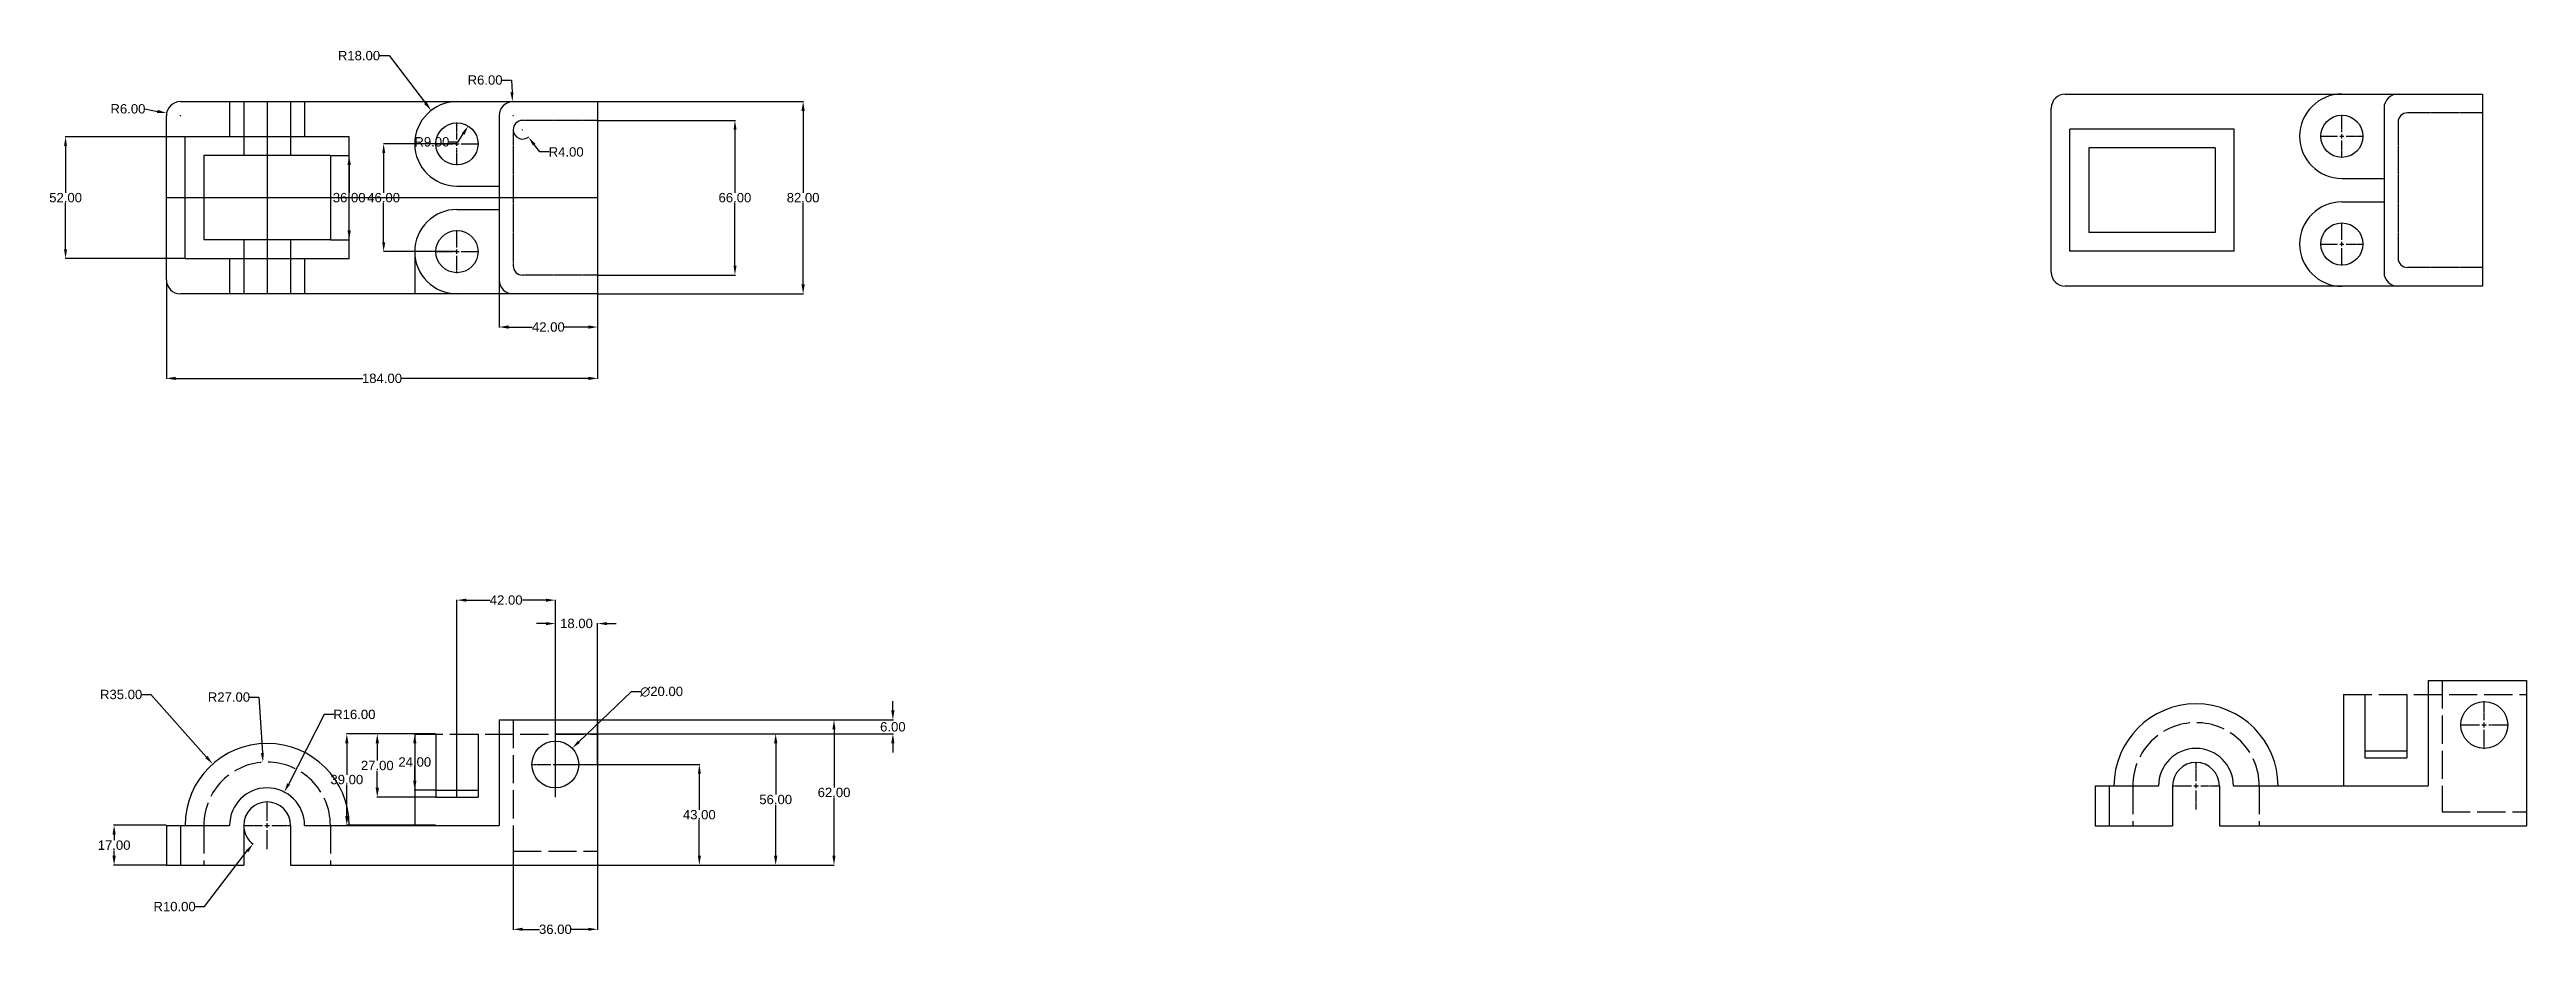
# Model space of a CAD drawing. Header units: millimetres. Extents: x 1864 to 2921, y 1161 to 1539.
import ezdxf

# ---------------------------------------------------------------- set-up
doc = ezdxf.new("R2010")
doc.units = ezdxf.units.MM
doc.header["$MEASUREMENT"] = 0
doc.linetypes.add('ACAD_ISO02W100', pattern=[15, 12, -3])
doc.linetypes.add('CENTER2', pattern=[1.125, 0.75, -0.125, 0.125, -0.125])
doc.styles.get("Standard").update_dxf_attribs({"font": 'arial.ttf'})
doc.dimstyles.get("Standard").update_dxf_attribs({"dimtxt": 4, "dimasz": 4, "dimexe": 0.18, "dimexo": 0.0625, "dimgap": 0.09, "dimtad": 0, "dimtih": 1, "dimtoh": 1, "dimzin": 0, "dimdsep": 46, "dimtxsty": 'Standard', "dimcen": 0.09, "dimadec": 0, "dimazin": 0, "dimtfac": 1, "dimtofl": 0, "dimtmove": 0, "dimatfit": 3, "dimfxl": 1, "dimtolj": 1, "dimtzin": 0, "dimarcsym": 0})

# ---------------------------------------------------------------- blocks, each defined once
blk = doc.blocks.new('*U2')
at = {"color": 0, "linetype": 'CENTER2', "transparency": 16777216}
for p, q in [((-9.12, 0), (-1.8, 0)), ((0, 1.8), (0, 9.12)), ((1.8, 0), (9.12, 0)), ((0, -9.12), (0, -1.8))]:
    blk.add_line(p, q, dxfattribs=at)
at = {"color": 0, "linetype": 'Continuous', "transparency": 16777216}
for p, q in [((-0.9, 0), (0.9, 0)), ((0, -0.9), (0, 0.9))]:
    blk.add_line(p, q, dxfattribs=at)
blk = doc.blocks.new('*U3')
at = {"color": 0, "linetype": 'CENTER2', "transparency": 16777216}
for p, q in [((-9.12, 0), (-1.8, 0)), ((0, 1.8), (0, 9.12)), ((1.8, 0), (9.12, 0)), ((0, -9.12), (0, -1.8))]:
    blk.add_line(p, q, dxfattribs=at)
at = {"color": 0, "linetype": 'Continuous', "transparency": 16777216}
for p, q in [((-0.9, 0), (0.9, 0)), ((0, -0.9), (0, 0.9))]:
    blk.add_line(p, q, dxfattribs=at)
blk = doc.blocks.new('*U8')
at = {"color": 0, "linetype": 'CENTER2', "transparency": 16777216}
for p, q in [((-9.12, 0), (-1.8, 0)), ((0, 1.8), (0, 9.12)), ((1.8, 0), (9.12, 0)), ((0, -9.12), (0, -1.8))]:
    blk.add_line(p, q, dxfattribs=at)
at = {"color": 0, "linetype": 'Continuous', "transparency": 16777216}
for p, q in [((-0.9, 0), (0.9, 0)), ((0, -0.9), (0, 0.9))]:
    blk.add_line(p, q, dxfattribs=at)
blk = doc.blocks.new('*U10')
at = {"color": 0, "linetype": 'CENTER2', "transparency": 16777216}
for p, q in [((-9.12, 0), (-1.8, 0)), ((0, 1.8), (0, 9.12)), ((1.8, 0), (9.12, 0)), ((0, -9.12), (0, -1.8))]:
    blk.add_line(p, q, dxfattribs=at)
at = {"color": 0, "linetype": 'Continuous', "transparency": 16777216}
for p, q in [((-0.9, 0), (0.9, 0)), ((0, -0.9), (0, 0.9))]:
    blk.add_line(p, q, dxfattribs=at)
blk = doc.blocks.new('*D11')
at = {"color": 0, "lineweight": -2, "transparency": 16777216}
for p, q in [((1914.3, 1441), (1914.3, 1398.8)), ((2098.3, 1443), (2098.3, 1398.8)), ((1918.3, 1399), (1998.1, 1399)), ((2094.3, 1399), (2014.5, 1399))]:
    blk.add_line(p, q, dxfattribs=at)
at = {"color": 0, "transparency": 16777216}
for points in [[(1918.3, 1399.7), (1918.3, 1398.3), (1914.3, 1399)], [(2094.3, 1399.7), (2094.3, 1398.3), (2098.3, 1399)]]:
    blk.add_solid(points, dxfattribs=at)
at = {"layer": 'Defpoints', "color": 0, "transparency": 16777216}
for p in [(1914.3, 1441.1), (2098.3, 1443.1), (2098.3, 1399)]:
    blk.add_point(p, dxfattribs=at)
at = {"color": 0, "transparency": 16777216, "insert": (2006.3, 1399), "char_height": 4, "attachment_point": 5}
blk.add_mtext('\\A1;184.00', dxfattribs=at)
blk = doc.blocks.new('*D12')
at = {"color": 0, "lineweight": -2, "transparency": 16777216}
for p, q in [((2056.3, 1441), (2056.3, 1420.7)), ((2098.3, 1441), (2098.3, 1420.7)), ((2060.3, 1420.9), (2070.4, 1420.9)), ((2094.3, 1420.9), (2084.2, 1420.9))]:
    blk.add_line(p, q, dxfattribs=at)
at = {"color": 0, "transparency": 16777216}
for points in [[(2060.3, 1421.6), (2060.3, 1420.2), (2056.3, 1420.9)], [(2094.3, 1421.6), (2094.3, 1420.2), (2098.3, 1420.9)]]:
    blk.add_solid(points, dxfattribs=at)
at = {"layer": 'Defpoints', "color": 0, "transparency": 16777216}
for p in [(2056.3, 1441.1), (2098.3, 1441.1), (2098.3, 1420.9)]:
    blk.add_point(p, dxfattribs=at)
at = {"color": 0, "transparency": 16777216, "insert": (2077.3, 1420.9), "char_height": 4, "attachment_point": 5}
blk.add_mtext('\\A1;42.00', dxfattribs=at)
blk = doc.blocks.new('*D13')
at = {"color": 0, "lineweight": -2, "transparency": 16777216}
for p, q in [((2098.3, 1517.1), (2186.2, 1517.1)), ((2186, 1513.1), (2186, 1478.2)), ((2186, 1439.1), (2186, 1473.9)), ((2098.3, 1435.1), (2186.2, 1435.1))]:
    blk.add_line(p, q, dxfattribs=at)
at = {"color": 0, "transparency": 16777216}
for points in [[(2185.3, 1513.1), (2186.7, 1513.1), (2186, 1517.1)], [(2185.3, 1439.1), (2186.7, 1439.1), (2186, 1435.1)]]:
    blk.add_solid(points, dxfattribs=at)
at = {"layer": 'Defpoints', "color": 0, "transparency": 16777216}
for p in [(2098.3, 1517.1), (2098.3, 1435.1), (2186, 1435.1)]:
    blk.add_point(p, dxfattribs=at)
at = {"color": 0, "transparency": 16777216, "insert": (2186, 1476.1), "char_height": 4, "attachment_point": 5}
blk.add_mtext('\\A1;82.00', dxfattribs=at)
blk = doc.blocks.new('*D14')
at = {"color": 0, "lineweight": -2, "transparency": 16777216}
for p, q in [((2098.3, 1509.1), (2157.1, 1509.1)), ((2156.9, 1505.1), (2156.9, 1478.2)), ((2156.9, 1447.1), (2156.9, 1473.9)), ((2098.3, 1443.1), (2157.1, 1443.1))]:
    blk.add_line(p, q, dxfattribs=at)
at = {"color": 0, "transparency": 16777216}
for points in [[(2156.3, 1505.1), (2157.6, 1505.1), (2156.9, 1509.1)], [(2156.3, 1447.1), (2157.6, 1447.1), (2156.9, 1443.1)]]:
    blk.add_solid(points, dxfattribs=at)
at = {"layer": 'Defpoints', "color": 0, "transparency": 16777216}
for p in [(2098.3, 1509.1), (2098.3, 1443.1), (2156.9, 1443.1)]:
    blk.add_point(p, dxfattribs=at)
at = {"color": 0, "transparency": 16777216, "insert": (2156.9, 1476.1), "char_height": 4, "attachment_point": 5}
blk.add_mtext('\\A1;66.00', dxfattribs=at)
blk = doc.blocks.new('*D15')
at = {"color": 0, "lineweight": -2, "transparency": 16777216}
for p, q in [((2038.2, 1499.1), (2006.9, 1499.1)), ((2007, 1495.1), (2007, 1478.2)), ((2007, 1457.1), (2007, 1473.9)), ((2038.2, 1453.1), (2006.9, 1453.1))]:
    blk.add_line(p, q, dxfattribs=at)
at = {"color": 0, "transparency": 16777216}
for points in [[(2006.4, 1495.1), (2007.7, 1495.1), (2007, 1499.1)], [(2006.4, 1457.1), (2007.7, 1457.1), (2007, 1453.1)]]:
    blk.add_solid(points, dxfattribs=at)
at = {"layer": 'Defpoints', "color": 0, "transparency": 16777216}
for p in [(2038.3, 1499.1), (2007, 1453.1), (2038.3, 1453.1)]:
    blk.add_point(p, dxfattribs=at)
at = {"color": 0, "transparency": 16777216, "insert": (2007, 1476.1), "char_height": 4, "attachment_point": 5}
blk.add_mtext('\\A1;46.00', dxfattribs=at)
blk = doc.blocks.new('*D16')
at = {"color": 0, "lineweight": -2, "transparency": 16777216}
for p, q in [((1984.3, 1494.1), (1992.5, 1494.1)), ((1992.3, 1490.1), (1992.3, 1478.2)), ((1992.3, 1462.1), (1992.3, 1473.9)), ((1984.3, 1458.1), (1992.5, 1458.1))]:
    blk.add_line(p, q, dxfattribs=at)
at = {"color": 0, "transparency": 16777216}
for points in [[(1991.6, 1490.1), (1993, 1490.1), (1992.3, 1494.1)], [(1991.6, 1462.1), (1993, 1462.1), (1992.3, 1458.1)]]:
    blk.add_solid(points, dxfattribs=at)
at = {"layer": 'Defpoints', "color": 0, "transparency": 16777216}
for p in [(1984.3, 1494.1), (1984.3, 1458.1), (1992.3, 1458.1)]:
    blk.add_point(p, dxfattribs=at)
at = {"color": 0, "transparency": 16777216, "insert": (1992.3, 1476.1), "char_height": 4, "attachment_point": 5}
blk.add_mtext('\\A1;36.00', dxfattribs=at)
blk = doc.blocks.new('*D17')
at = {"color": 0, "lineweight": -2, "transparency": 16777216}
for p, q in [((1922.2, 1502.1), (1871.1, 1502.1)), ((1871.3, 1498.1), (1871.3, 1478.2)), ((1871.3, 1454.1), (1871.3, 1473.9)), ((1922.2, 1450.1), (1871.1, 1450.1))]:
    blk.add_line(p, q, dxfattribs=at)
at = {"color": 0, "transparency": 16777216}
for points in [[(1870.6, 1498.1), (1871.9, 1498.1), (1871.3, 1502.1)], [(1870.6, 1454.1), (1871.9, 1454.1), (1871.3, 1450.1)]]:
    blk.add_solid(points, dxfattribs=at)
at = {"layer": 'Defpoints', "color": 0, "transparency": 16777216}
for p in [(1922.3, 1502.1), (1871.3, 1450.1), (1922.3, 1450.1)]:
    blk.add_point(p, dxfattribs=at)
at = {"color": 0, "transparency": 16777216, "insert": (1871.3, 1476.1), "char_height": 4, "attachment_point": 5}
blk.add_mtext('\\A1;52.00', dxfattribs=at)
blk = doc.blocks.new('*D18')
at = {"color": 0, "lineweight": -2, "transparency": 16777216}
for p, q in [((1905.1, 1514), (1910.5, 1512.9)), ((1920.2, 1511.1), (1920.4, 1511.1)), ((1920.3, 1511), (1920.3, 1511.2))]:
    blk.add_line(p, q, dxfattribs=at)
at = {"color": 0, "transparency": 16777216}
blk.add_solid([(1910.6, 1513.6), (1910.3, 1512.3), (1914.4, 1512.2)], dxfattribs=at)
at = {"layer": 'Defpoints', "color": 0, "transparency": 16777216}
for p in [(1914.4, 1512.2), (1920.3, 1511.1)]:
    blk.add_point(p, dxfattribs=at)
at = {"color": 0, "transparency": 16777216, "insert": (1897.9, 1514), "char_height": 4, "attachment_point": 5}
blk.add_mtext('\\A1;R6.00', dxfattribs=at)
blk = doc.blocks.new('*D19')
at = {"color": 0, "lineweight": -2, "transparency": 16777216}
for p, q in [((2038.8, 1499.9), (2040.9, 1503.3)), ((2034.8, 1499.9), (2038.8, 1499.9))]:
    blk.add_line(p, q, dxfattribs=at)
at = {"color": 0, "transparency": 16777216}
blk.add_solid([(2040.4, 1503.7), (2041.5, 1502.9), (2043.1, 1506.7)], dxfattribs=at)
at = {"layer": 'Defpoints', "color": 0, "transparency": 16777216}
for p in [(2043.1, 1506.7), (2038.3, 1499.1)]:
    blk.add_point(p, dxfattribs=at)
at = {"color": 0, "transparency": 16777216, "insert": (2027.6, 1499.9), "char_height": 4, "attachment_point": 5}
blk.add_mtext('\\A1;R9.00', dxfattribs=at)
blk = doc.blocks.new('*D20')
at = {"color": 0, "lineweight": -2, "transparency": 16777216}
for p, q in [((2005.3, 1536.7), (2009.3, 1536.7)), ((2009.3, 1536.7), (2024.9, 1516.5)), ((2038.2, 1499.1), (2038.4, 1499.1)), ((2038.3, 1499), (2038.3, 1499.2))]:
    blk.add_line(p, q, dxfattribs=at)
at = {"color": 0, "transparency": 16777216}
blk.add_solid([(2025.4, 1516.9), (2024.3, 1516.1), (2027.3, 1513.3)], dxfattribs=at)
at = {"layer": 'Defpoints', "color": 0, "transparency": 16777216}
for p in [(2027.3, 1513.3), (2038.3, 1499.1)]:
    blk.add_point(p, dxfattribs=at)
at = {"color": 0, "transparency": 16777216, "insert": (1996.5, 1536.7), "char_height": 4, "attachment_point": 5}
blk.add_mtext('\\A1;R18.00', dxfattribs=at)
blk = doc.blocks.new('*D21')
at = {"color": 0, "lineweight": -2, "transparency": 16777216}
for p, q in [((2066.2, 1505.1), (2066.4, 1505.1)), ((2066.3, 1505), (2066.3, 1505.2)), ((2073.7, 1495.6), (2071.2, 1498.8)), ((2077.7, 1495.6), (2073.7, 1495.6))]:
    blk.add_line(p, q, dxfattribs=at)
blk.add_arc((2066.3, 1505.1), 4, 180.8952, 310.6454, dxfattribs=at)
at = {"color": 0, "transparency": 16777216}
blk.add_solid([(2071.7, 1499.2), (2070.7, 1498.4), (2068.8, 1501.9)], dxfattribs=at)
at = {"layer": 'Defpoints', "color": 0, "transparency": 16777216}
for p in [(2066.3, 1505.1), (2068.8, 1501.9)]:
    blk.add_point(p, dxfattribs=at)
at = {"color": 0, "transparency": 16777216, "insert": (2084.9, 1495.6), "char_height": 4, "attachment_point": 5}
blk.add_mtext('\\A1;R4.00', dxfattribs=at)
blk = doc.blocks.new('*D22')
at = {"color": 0, "lineweight": -2, "transparency": 16777216}
for p, q in [((2057.5, 1526.3), (2061.5, 1526.3)), ((2061.5, 1526.3), (2061.8, 1521.1)), ((2062.2, 1511.1), (2062.4, 1511.1)), ((2062.3, 1511), (2062.3, 1511.2))]:
    blk.add_line(p, q, dxfattribs=at)
at = {"color": 0, "transparency": 16777216}
blk.add_solid([(2062.4, 1521.1), (2061.1, 1521), (2062, 1517.1)], dxfattribs=at)
at = {"layer": 'Defpoints', "color": 0, "transparency": 16777216}
for p in [(2062, 1517.1), (2062.3, 1511.1)]:
    blk.add_point(p, dxfattribs=at)
at = {"color": 0, "transparency": 16777216, "insert": (2050.3, 1526.3), "char_height": 4, "attachment_point": 5}
blk.add_mtext('\\A1;R6.00', dxfattribs=at)
blk = doc.blocks.new('*U23')
at = {"color": 0, "linetype": 'CENTER2', "transparency": 16777216}
for p, q in [((-10.12, 0), (-2, 0)), ((0, 2), (0, 10.12)), ((2, 0), (10.12, 0)), ((0, -10.12), (0, -2))]:
    blk.add_line(p, q, dxfattribs=at)
at = {"color": 0, "linetype": 'Continuous', "transparency": 16777216}
for p, q in [((-1, 0), (1, 0)), ((0, -1), (0, 1))]:
    blk.add_line(p, q, dxfattribs=at)
blk = doc.blocks.new('*U24')
at = {"color": 0, "linetype": 'CENTER2', "transparency": 16777216}
for p, q in [((-10.12, 0), (-2, 0)), ((0, 2), (0, 10.12)), ((2, 0), (10.12, 0)), ((0, -10.12), (0, -2))]:
    blk.add_line(p, q, dxfattribs=at)
at = {"color": 0, "linetype": 'Continuous', "transparency": 16777216}
for p, q in [((-1, 0), (1, 0)), ((0, -1), (0, 1))]:
    blk.add_line(p, q, dxfattribs=at)
blk = doc.blocks.new('*U29')
at = {"color": 0, "linetype": 'CENTER2', "transparency": 16777216}
for p, q in [((-10.12, 0), (-2, 0)), ((0, 2), (0, 10.12)), ((2, 0), (10.12, 0)), ((0, -10.12), (0, -2))]:
    blk.add_line(p, q, dxfattribs=at)
at = {"color": 0, "linetype": 'Continuous', "transparency": 16777216}
for p, q in [((-1, 0), (1, 0)), ((0, -1), (0, 1))]:
    blk.add_line(p, q, dxfattribs=at)
blk = doc.blocks.new('*U31')
at = {"color": 0, "linetype": 'CENTER2', "transparency": 16777216}
for p, q in [((-10.12, 0), (-2, 0)), ((0, 2), (0, 10.12)), ((2, 0), (10.12, 0)), ((0, -10.12), (0, -2))]:
    blk.add_line(p, q, dxfattribs=at)
at = {"color": 0, "linetype": 'Continuous', "transparency": 16777216}
for p, q in [((-1, 0), (1, 0)), ((0, -1), (0, 1))]:
    blk.add_line(p, q, dxfattribs=at)
blk = doc.blocks.new('*D32')
at = {"color": 0, "linetype": 'ByBlock', "lineweight": -2, "transparency": 16777216}
for p, q in [((1914.2, 1208.3), (1891.8, 1208.3)), ((1892, 1204.3), (1892, 1201.9)), ((1892, 1195.3), (1892, 1197.6)), ((1914.2, 1191.3), (1891.8, 1191.3))]:
    blk.add_line(p, q, dxfattribs=at)
at = {"color": 0, "linetype": 'ByBlock', "transparency": 16777216}
for points in [[(1891.3, 1204.3), (1892.7, 1204.3), (1892, 1208.3)], [(1891.3, 1195.3), (1892.7, 1195.3), (1892, 1191.3)]]:
    blk.add_solid(points, dxfattribs=at)
at = {"layer": 'Defpoints', "color": 0, "linetype": 'ByBlock', "transparency": 16777216}
for p in [(1914.3, 1208.3), (1892, 1191.3), (1914.3, 1191.3)]:
    blk.add_point(p, dxfattribs=at)
at = {"color": 0, "linetype": 'ByBlock', "transparency": 16777216, "insert": (1892, 1199.8), "char_height": 4, "attachment_point": 5}
blk.add_mtext('\\A1;17.00', dxfattribs=at)
blk = doc.blocks.new('*D34')
at = {"color": 0, "linetype": 'ByBlock', "lineweight": -2, "transparency": 16777216}
for p, q in [((2076.3, 1294.4), (2072.3, 1294.4)), ((2080.3, 1234.3), (2080.3, 1294.6)), ((2098.3, 1234.3), (2098.3, 1294.6)), ((2102.3, 1294.4), (2106.3, 1294.4))]:
    blk.add_line(p, q, dxfattribs=at)
at = {"color": 0, "linetype": 'ByBlock', "transparency": 16777216}
for points in [[(2076.3, 1295), (2076.3, 1293.7), (2080.3, 1294.4)], [(2102.3, 1295), (2102.3, 1293.7), (2098.3, 1294.4)]]:
    blk.add_solid(points, dxfattribs=at)
at = {"layer": 'Defpoints', "color": 0, "linetype": 'ByBlock', "transparency": 16777216}
for p in [(2098.3, 1294.4), (2080.3, 1234.3), (2098.3, 1234.3)]:
    blk.add_point(p, dxfattribs=at)
at = {"color": 0, "linetype": 'ByBlock', "transparency": 16777216, "insert": (2089.3, 1294.4), "char_height": 4, "attachment_point": 5}
blk.add_mtext('\\A1;18.00', dxfattribs=at)
blk = doc.blocks.new('*D35')
at = {"color": 0, "linetype": 'ByBlock', "lineweight": -2, "transparency": 16777216}
for p, q in [((2038.3, 1220.3), (2038.3, 1304.5)), ((2042.3, 1304.4), (2052.4, 1304.4)), ((2076.3, 1304.4), (2066.2, 1304.4)), ((2080.3, 1220.3), (2080.3, 1304.5))]:
    blk.add_line(p, q, dxfattribs=at)
at = {"color": 0, "linetype": 'ByBlock', "transparency": 16777216}
for points in [[(2042.3, 1305), (2042.3, 1303.7), (2038.3, 1304.4)], [(2076.3, 1305), (2076.3, 1303.7), (2080.3, 1304.4)]]:
    blk.add_solid(points, dxfattribs=at)
at = {"layer": 'Defpoints', "color": 0, "linetype": 'ByBlock', "transparency": 16777216}
for p in [(2080.3, 1304.4), (2038.3, 1220.3), (2080.3, 1220.3)]:
    blk.add_point(p, dxfattribs=at)
at = {"color": 0, "linetype": 'ByBlock', "transparency": 16777216, "insert": (2059.3, 1304.4), "char_height": 4, "attachment_point": 5}
blk.add_mtext('\\A1;42.00', dxfattribs=at)
blk = doc.blocks.new('*D36')
at = {"color": 0, "linetype": 'ByBlock', "lineweight": -2, "transparency": 16777216}
for p, q in [((2062.3, 1197.2), (2062.3, 1163.7)), ((2098.3, 1197.2), (2098.3, 1163.7)), ((2066.3, 1163.9), (2073.5, 1163.9)), ((2094.3, 1163.9), (2087.1, 1163.9))]:
    blk.add_line(p, q, dxfattribs=at)
at = {"color": 0, "linetype": 'ByBlock', "transparency": 16777216}
for points in [[(2066.3, 1164.6), (2066.3, 1163.3), (2062.3, 1163.9)], [(2094.3, 1164.6), (2094.3, 1163.3), (2098.3, 1163.9)]]:
    blk.add_solid(points, dxfattribs=at)
at = {"layer": 'Defpoints', "color": 0, "linetype": 'ByBlock', "transparency": 16777216}
for p in [(2062.3, 1197.3), (2098.3, 1197.3), (2098.3, 1163.9)]:
    blk.add_point(p, dxfattribs=at)
at = {"color": 0, "linetype": 'ByBlock', "transparency": 16777216, "insert": (2080.3, 1163.9), "char_height": 4, "attachment_point": 5}
blk.add_mtext('\\A1;36.00', dxfattribs=at)
blk = doc.blocks.new('*D37')
at = {"color": 0, "linetype": 'ByBlock', "lineweight": -2, "transparency": 16777216}
for p, q in [((2080.3, 1234.3), (2141.9, 1234.3)), ((2141.7, 1230.3), (2141.7, 1214.9)), ((2141.7, 1195.3), (2141.7, 1210.6)), ((2080.3, 1191.3), (2141.9, 1191.3))]:
    blk.add_line(p, q, dxfattribs=at)
at = {"color": 0, "linetype": 'ByBlock', "transparency": 16777216}
for points in [[(2141.1, 1230.3), (2142.4, 1230.3), (2141.7, 1234.3)], [(2141.1, 1195.3), (2142.4, 1195.3), (2141.7, 1191.3)]]:
    blk.add_solid(points, dxfattribs=at)
at = {"layer": 'Defpoints', "color": 0, "linetype": 'ByBlock', "transparency": 16777216}
for p in [(2080.3, 1234.3), (2080.3, 1191.3), (2141.7, 1191.3)]:
    blk.add_point(p, dxfattribs=at)
at = {"color": 0, "linetype": 'ByBlock', "transparency": 16777216, "insert": (2141.7, 1212.8), "char_height": 4, "attachment_point": 5}
blk.add_mtext('\\A1;43.00', dxfattribs=at)
blk = doc.blocks.new('*D38')
at = {"color": 0, "linetype": 'ByBlock', "lineweight": -2, "transparency": 16777216}
for p, q in [((2080.3, 1247.3), (2174.5, 1247.3)), ((2174.3, 1243.3), (2174.3, 1221.4)), ((2174.3, 1195.3), (2174.3, 1217.1)), ((2080.3, 1191.3), (2174.5, 1191.3))]:
    blk.add_line(p, q, dxfattribs=at)
at = {"color": 0, "linetype": 'ByBlock', "transparency": 16777216}
for points in [[(2173.6, 1243.3), (2175, 1243.3), (2174.3, 1247.3)], [(2173.6, 1195.3), (2175, 1195.3), (2174.3, 1191.3)]]:
    blk.add_solid(points, dxfattribs=at)
at = {"layer": 'Defpoints', "color": 0, "linetype": 'ByBlock', "transparency": 16777216}
for p in [(2080.3, 1247.3), (2080.3, 1191.3), (2174.3, 1191.3)]:
    blk.add_point(p, dxfattribs=at)
at = {"color": 0, "linetype": 'ByBlock', "transparency": 16777216, "insert": (2174.3, 1219.3), "char_height": 4, "attachment_point": 5}
blk.add_mtext('\\A1;56.00', dxfattribs=at)
blk = doc.blocks.new('*D39')
at = {"color": 0, "linetype": 'ByBlock', "lineweight": -2, "transparency": 16777216}
for p, q in [((2080.3, 1253.3), (2199.3, 1253.3)), ((2199.2, 1249.3), (2199.2, 1224.4)), ((2199.2, 1195.3), (2199.2, 1220.1)), ((2080.3, 1191.3), (2199.3, 1191.3))]:
    blk.add_line(p, q, dxfattribs=at)
at = {"color": 0, "linetype": 'ByBlock', "transparency": 16777216}
for points in [[(2198.5, 1249.3), (2199.8, 1249.3), (2199.2, 1253.3)], [(2198.5, 1195.3), (2199.8, 1195.3), (2199.2, 1191.3)]]:
    blk.add_solid(points, dxfattribs=at)
at = {"layer": 'Defpoints', "color": 0, "linetype": 'ByBlock', "transparency": 16777216}
for p in [(2080.3, 1253.3), (2080.3, 1191.3), (2199.2, 1191.3)]:
    blk.add_point(p, dxfattribs=at)
at = {"color": 0, "linetype": 'ByBlock', "transparency": 16777216, "insert": (2199.2, 1222.3), "char_height": 4, "attachment_point": 5}
blk.add_mtext('\\A1;62.00', dxfattribs=at)
blk = doc.blocks.new('*D40')
at = {"color": 0, "linetype": 'ByBlock', "lineweight": -2, "transparency": 16777216}
for p, q in [((2224.3, 1257.3), (2224.3, 1261.3)), ((2080.3, 1253.3), (2224.5, 1253.3)), ((2080.3, 1247.3), (2224.5, 1247.3)), ((2224.3, 1243.3), (2224.3, 1239.3))]:
    blk.add_line(p, q, dxfattribs=at)
at = {"color": 0, "linetype": 'ByBlock', "transparency": 16777216}
for points in [[(2223.6, 1257.3), (2225, 1257.3), (2224.3, 1253.3)], [(2223.6, 1243.3), (2225, 1243.3), (2224.3, 1247.3)]]:
    blk.add_solid(points, dxfattribs=at)
at = {"layer": 'Defpoints', "color": 0, "linetype": 'ByBlock', "transparency": 16777216}
for p in [(2080.3, 1253.3), (2080.3, 1247.3), (2224.3, 1247.3)]:
    blk.add_point(p, dxfattribs=at)
at = {"color": 0, "linetype": 'ByBlock', "transparency": 16777216, "insert": (2224.3, 1250.3), "char_height": 4, "attachment_point": 5}
blk.add_mtext('\\A1;6.00', dxfattribs=at)
blk = doc.blocks.new('*D41')
at = {"color": 0, "linetype": 'ByBlock', "lineweight": -2, "transparency": 16777216}
for p, q in [((2029.2, 1247.3), (2020.1, 1247.3)), ((2020.3, 1243.3), (2020.3, 1237.4)), ((2020.3, 1227.3), (2020.3, 1233.1)), ((2029.2, 1223.3), (2020.1, 1223.3))]:
    blk.add_line(p, q, dxfattribs=at)
at = {"color": 0, "linetype": 'ByBlock', "transparency": 16777216}
for points in [[(2019.6, 1243.3), (2021, 1243.3), (2020.3, 1247.3)], [(2019.6, 1227.3), (2021, 1227.3), (2020.3, 1223.3)]]:
    blk.add_solid(points, dxfattribs=at)
at = {"layer": 'Defpoints', "color": 0, "linetype": 'ByBlock', "transparency": 16777216}
for p in [(2029.3, 1247.3), (2020.3, 1223.3), (2029.3, 1223.3)]:
    blk.add_point(p, dxfattribs=at)
at = {"color": 0, "linetype": 'ByBlock', "transparency": 16777216, "insert": (2020.3, 1235.3), "char_height": 4, "attachment_point": 5}
blk.add_mtext('\\A1;24.00', dxfattribs=at)
blk = doc.blocks.new('*D42')
at = {"color": 0, "linetype": 'ByBlock', "lineweight": -2, "transparency": 16777216}
for p, q in [((2029.2, 1247.3), (2004.1, 1247.3)), ((2004.3, 1243.3), (2004.3, 1235.9)), ((2004.3, 1224.3), (2004.3, 1231.6)), ((2029.2, 1220.3), (2004.1, 1220.3))]:
    blk.add_line(p, q, dxfattribs=at)
at = {"color": 0, "linetype": 'ByBlock', "transparency": 16777216}
for points in [[(2003.6, 1243.3), (2005, 1243.3), (2004.3, 1247.3)], [(2003.6, 1224.3), (2005, 1224.3), (2004.3, 1220.3)]]:
    blk.add_solid(points, dxfattribs=at)
at = {"layer": 'Defpoints', "color": 0, "linetype": 'ByBlock', "transparency": 16777216}
for p in [(2029.3, 1247.3), (2004.3, 1220.3), (2029.3, 1220.3)]:
    blk.add_point(p, dxfattribs=at)
at = {"color": 0, "linetype": 'ByBlock', "transparency": 16777216, "insert": (2004.3, 1233.8), "char_height": 4, "attachment_point": 5}
blk.add_mtext('\\A1;27.00', dxfattribs=at)
blk = doc.blocks.new('*D43')
at = {"color": 0, "linetype": 'ByBlock', "lineweight": -2, "transparency": 16777216}
for p, q in [((2029.2, 1247.3), (1991.1, 1247.3)), ((1991.3, 1243.3), (1991.3, 1229.9)), ((1991.3, 1212.3), (1991.3, 1225.6)), ((2029.2, 1208.3), (1991.1, 1208.3))]:
    blk.add_line(p, q, dxfattribs=at)
at = {"color": 0, "linetype": 'ByBlock', "transparency": 16777216}
for points in [[(1990.6, 1243.3), (1992, 1243.3), (1991.3, 1247.3)], [(1990.6, 1212.3), (1992, 1212.3), (1991.3, 1208.3)]]:
    blk.add_solid(points, dxfattribs=at)
at = {"layer": 'Defpoints', "color": 0, "linetype": 'ByBlock', "transparency": 16777216}
for p in [(2029.3, 1247.3), (1991.3, 1208.3), (2029.3, 1208.3)]:
    blk.add_point(p, dxfattribs=at)
at = {"color": 0, "linetype": 'ByBlock', "transparency": 16777216, "insert": (1991.3, 1227.8), "char_height": 4, "attachment_point": 5}
blk.add_mtext('\\A1;39.00', dxfattribs=at)
blk = doc.blocks.new('*D44')
at = {"color": 0, "linetype": 'ByBlock', "lineweight": -2, "transparency": 16777216}
for p, q in [((1957.2, 1208.3), (1957.4, 1208.3)), ((1957.3, 1208.2), (1957.3, 1208.3)), ((1930.6, 1173.6), (1948.7, 1197.2)), ((1926.6, 1173.6), (1930.6, 1173.6))]:
    blk.add_line(p, q, dxfattribs=at)
blk.add_arc((1957.3, 1208.3), 10, 180.3581, 233.4032, dxfattribs=at)
at = {"color": 0, "linetype": 'ByBlock', "transparency": 16777216}
blk.add_solid([(1948.2, 1197.6), (1949.3, 1196.8), (1951.2, 1200.3)], dxfattribs=at)
at = {"layer": 'Defpoints', "color": 0, "linetype": 'ByBlock', "transparency": 16777216}
for p in [(1957.3, 1208.3), (1951.2, 1200.3)]:
    blk.add_point(p, dxfattribs=at)
at = {"color": 0, "linetype": 'ByBlock', "transparency": 16777216, "insert": (1917.8, 1173.6), "char_height": 4, "attachment_point": 5}
blk.add_mtext('\\A1;R10.00', dxfattribs=at)
blk = doc.blocks.new('*D45')
at = {"color": 0, "linetype": 'ByBlock', "lineweight": -2, "transparency": 16777216}
for p, q in [((1981.7, 1255.6), (1966.5, 1226)), ((1985.7, 1255.6), (1981.7, 1255.6)), ((1957.2, 1208.3), (1957.4, 1208.3)), ((1957.3, 1208.2), (1957.3, 1208.3))]:
    blk.add_line(p, q, dxfattribs=at)
at = {"color": 0, "linetype": 'ByBlock', "transparency": 16777216}
blk.add_solid([(1965.9, 1226.3), (1967.1, 1225.7), (1964.6, 1222.5)], dxfattribs=at)
at = {"layer": 'Defpoints', "color": 0, "linetype": 'ByBlock', "transparency": 16777216}
for p in [(1964.6, 1222.5), (1957.3, 1208.3)]:
    blk.add_point(p, dxfattribs=at)
at = {"color": 0, "linetype": 'ByBlock', "transparency": 16777216, "insert": (1994.5, 1255.6), "char_height": 4, "attachment_point": 5}
blk.add_mtext('\\A1;R16.00', dxfattribs=at)
blk = doc.blocks.new('*D46')
at = {"color": 0, "linetype": 'ByBlock', "lineweight": -2, "transparency": 16777216}
for p, q in [((1949.7, 1263), (1953.7, 1263)), ((1953.7, 1263), (1955.3, 1239.2)), ((1957.2, 1208.3), (1957.4, 1208.3)), ((1957.3, 1208.2), (1957.3, 1208.3))]:
    blk.add_line(p, q, dxfattribs=at)
at = {"color": 0, "linetype": 'ByBlock', "transparency": 16777216}
blk.add_solid([(1955.9, 1239.2), (1954.6, 1239.2), (1955.5, 1235.2)], dxfattribs=at)
at = {"layer": 'Defpoints', "color": 0, "linetype": 'ByBlock', "transparency": 16777216}
for p in [(1955.5, 1235.2), (1957.3, 1208.3)]:
    blk.add_point(p, dxfattribs=at)
at = {"color": 0, "linetype": 'ByBlock', "transparency": 16777216, "insert": (1941, 1263), "char_height": 4, "attachment_point": 5}
blk.add_mtext('\\A1;R27.00', dxfattribs=at)
blk = doc.blocks.new('*D47')
at = {"color": 0, "linetype": 'ByBlock', "lineweight": -2, "transparency": 16777216}
for p, q in [((1903.7, 1264.1), (1907.7, 1264.1)), ((1907.7, 1264.1), (1931.4, 1237.4)), ((1957.2, 1208.3), (1957.4, 1208.3)), ((1957.3, 1208.2), (1957.3, 1208.3))]:
    blk.add_line(p, q, dxfattribs=at)
at = {"color": 0, "linetype": 'ByBlock', "transparency": 16777216}
blk.add_solid([(1931.9, 1237.9), (1930.9, 1237), (1934.1, 1234.4)], dxfattribs=at)
at = {"layer": 'Defpoints', "color": 0, "linetype": 'ByBlock', "transparency": 16777216}
for p in [(1934.1, 1234.4), (1957.3, 1208.3)]:
    blk.add_point(p, dxfattribs=at)
at = {"color": 0, "linetype": 'ByBlock', "transparency": 16777216, "insert": (1895, 1264.1), "char_height": 4, "attachment_point": 5}
blk.add_mtext('\\A1;R35.00', dxfattribs=at)
blk = doc.blocks.new('*D48')
at = {"color": 0, "linetype": 'ByBlock', "lineweight": -2, "transparency": 16777216}
for p, q in [((2112.6, 1265.3), (2090.4, 1244)), ((2116.6, 1265.3), (2112.6, 1265.3)), ((2080.2, 1234.3), (2080.4, 1234.3)), ((2080.3, 1234.2), (2080.3, 1234.3))]:
    blk.add_line(p, q, dxfattribs=at)
at = {"color": 0, "linetype": 'ByBlock', "transparency": 16777216}
blk.add_solid([(2089.9, 1244.4), (2090.8, 1243.5), (2087.5, 1241.2)], dxfattribs=at)
at = {"layer": 'Defpoints', "color": 0, "linetype": 'ByBlock', "transparency": 16777216}
for p in [(2087.5, 1241.2), (2073.1, 1227.3)]:
    blk.add_point(p, dxfattribs=at)
at = {"color": 0, "linetype": 'ByBlock', "transparency": 16777216, "insert": (2125.6, 1265.3), "char_height": 4, "attachment_point": 5}
blk.add_mtext('\\A1;∅20.00', dxfattribs=at)

msp = doc.modelspace()

# ---------------------------------------------------------------- linework, layer by layer
for p, q in [((1920.285, 1517.071), (2098.285, 1517.071)), ((1941.285, 1517.071), (1941.285, 1502.071)), ((1947.285, 1517.071), (1947.285, 1494.071)), ((1957.285, 1517.071), (1957.285, 1435.071)), ((1967.285, 1517.071), (1967.285, 1494.071)), ((1973.285, 1517.071), (1973.285, 1502.071)), ((2098.285, 1517.071), (2098.285, 1435.071)), ((2718.584, 1444.306), (2718.584, 1514.306)), ((2724.584, 1520.306), (2902.584, 1520.306)), ((2860.584, 1514.306), (2860.584, 1444.306)), ((2902.584, 1520.306), (2902.584, 1438.306)), ((1914.285, 1441.071), (1914.285, 1511.071)), ((1922.285, 1450.071), (1922.285, 1502.071)), ((1992.285, 1502.071), (1922.285, 1502.071)), ((1992.285, 1450.071), (1992.285, 1502.071)), ((2056.285, 1511.071), (2056.285, 1441.071)), ((2726.584, 1453.306), (2726.584, 1505.306)), ((2796.584, 1505.306), (2726.584, 1505.306)), ((2796.584, 1453.306), (2796.584, 1505.306)), ((1930.285, 1494.071), (1930.285, 1458.071)), ((1984.285, 1494.071), (1930.285, 1494.071)), ((1984.285, 1494.071), (1984.285, 1458.071)), ((2788.584, 1497.306), (2734.584, 1497.306)), ((2734.584, 1497.306), (2734.584, 1461.306)), ((2788.584, 1497.306), (2788.584, 1461.306)), ((2038.285, 1481.071), (2056.285, 1481.071)), ((2842.584, 1484.306), (2860.584, 1484.306)), ((2098.285, 1476.071), (1914.285, 1476.071)), ((2038.285, 1471.071), (2056.285, 1471.071)), ((2842.584, 1474.306), (2860.584, 1474.306)), ((2788.584, 1461.306), (2734.584, 1461.306)), ((1992.285, 1450.071), (1922.285, 1450.071)), ((1984.285, 1458.071), (1930.285, 1458.071)), ((1941.285, 1450.071), (1941.285, 1435.071)), ((1947.285, 1458.071), (1947.285, 1435.071)), ((1967.285, 1458.071), (1967.285, 1435.071)), ((1973.285, 1450.071), (1973.285, 1435.071)), ((2020.285, 1453.071), (2020.285, 1435.071)), ((2796.584, 1453.306), (2726.584, 1453.306)), ((1947.285, 1441.071), (1947.285, 1435.071)), ((1957.285, 1441.071), (1957.285, 1435.071)), ((1967.285, 1441.071), (1967.285, 1435.071)), ((2902.584, 1438.306), (2724.584, 1438.306)), ((2098.285, 1435.071), (1920.285, 1435.071)), ((2879.359, 1270.104), (2921.359, 1270.104)), ((2879.359, 1270.104), (2879.359, 1225.104)), ((2921.359, 1270.104), (2921.359, 1208.104)), ((2843.359, 1264.104), (2843.359, 1225.104)), ((2852.359, 1264.104), (2852.359, 1237.104)), ((2870.359, 1264.104), (2870.359, 1237.104)), ((2020.285, 1247.26), (2020.285, 1208.26)), ((2029.285, 1247.26), (2029.285, 1220.26)), ((2047.285, 1247.26), (2047.285, 1220.26)), ((2056.285, 1253.26), (2056.285, 1208.26)), ((2056.285, 1253.26), (2098.285, 1253.26)), ((2098.285, 1253.26), (2098.285, 1191.26)), ((2852.359, 1240.104), (2870.359, 1240.104)), ((2852.359, 1237.104), (2870.359, 1237.104)), ((2029.285, 1223.26), (2047.285, 1223.26)), ((2029.285, 1220.26), (2047.285, 1220.26)), ((2737.359, 1225.104), (2737.359, 1208.104)), ((2737.359, 1225.104), (2764.359, 1225.104)), ((2737.359, 1225.104), (2764.359, 1225.104)), ((2743.359, 1225.104), (2743.359, 1208.104)), ((2770.359, 1225.104), (2770.359, 1208.104)), ((2790.359, 1225.104), (2790.359, 1208.104)), ((2796.359, 1225.104), (2879.359, 1225.104)), ((1914.285, 1208.26), (1914.285, 1191.26)), ((1914.285, 1208.26), (1941.285, 1208.26)), ((1914.285, 1208.26), (1941.285, 1208.26)), ((1920.285, 1208.26), (1920.285, 1191.26)), ((1947.285, 1208.26), (1947.285, 1191.26)), ((1967.285, 1208.26), (1967.285, 1191.26)), ((1973.285, 1208.26), (2056.285, 1208.26)), ((2737.359, 1208.104), (2770.359, 1208.104)), ((2737.359, 1208.104), (2770.359, 1208.104)), ((2790.359, 1208.104), (2921.359, 1208.104)), ((2790.359, 1208.104), (2921.359, 1208.104)), ((1914.285, 1191.26), (1947.285, 1191.26)), ((1914.285, 1191.26), (1947.285, 1191.26)), ((1967.285, 1191.26), (2098.285, 1191.26)), ((1967.285, 1191.26), (2098.285, 1191.26))]:
    msp.add_line(p, q)
at = {"linetype": 'CENTER2'}
for p, q in [((2902.584, 1512.306), (2870.584, 1512.306)), ((2062.285, 1505.071), (2062.285, 1447.071)), ((2098.285, 1509.071), (2066.285, 1509.071)), ((2866.584, 1508.306), (2866.584, 1450.306)), ((2098.285, 1443.071), (2066.285, 1443.071)), ((2902.584, 1446.306), (2870.584, 1446.306))]:
    msp.add_line(p, q, dxfattribs=at)
at = {"linetype": 'ACAD_ISO02W100'}
for p, q in [((2885.359, 1270.104), (2885.359, 1214.104)), ((2843.359, 1264.104), (2921.359, 1264.104)), ((2020.285, 1247.26), (2098.285, 1247.26)), ((2062.285, 1253.26), (2062.285, 1197.26)), ((2753.359, 1225.104), (2753.359, 1208.104)), ((2807.359, 1225.104), (2807.359, 1208.104)), ((1930.285, 1208.26), (1930.285, 1191.26)), ((1984.285, 1208.26), (1984.285, 1191.26)), ((2885.359, 1214.104), (2921.359, 1214.104)), ((2062.285, 1197.26), (2098.285, 1197.26))]:
    msp.add_line(p, q, dxfattribs=at)
for centre, radius in [((2038.285, 1499.071), 9), ((2842.584, 1502.306), 9), ((2038.285, 1453.071), 9), ((2842.584, 1456.306), 9), ((2903.359, 1251.104), 10), ((2080.285, 1234.26), 10)]:
    msp.add_circle(centre, radius)
for centre, radius, start, end in [((1920.285, 1511.071), 6, 90, 180), ((2038.285, 1499.071), 18, 90, 270), ((2062.285, 1511.071), 6, 90, 180), ((2724.584, 1514.306), 6, 90, 180), ((2842.584, 1502.306), 18, 90, 270), ((2866.584, 1514.306), 6, 90, 180), ((2870.584, 1508.306), 4, 90, 180), ((2066.285, 1505.071), 4, 90, 180), ((2038.285, 1453.071), 18, 90, 270), ((2842.584, 1456.306), 18, 90, 270), ((2870.584, 1450.306), 4, 180, 270), ((1920.285, 1441.071), 6, 180, 270), ((2062.285, 1441.071), 6, 180, 270), ((2066.285, 1447.071), 4, 180, 270), ((2724.584, 1444.306), 6, 180, 270), ((2866.584, 1444.306), 6, 180, 270), ((2780.359, 1225.104), 35, 0, 180), ((1957.285, 1208.26), 35, 0, 180), ((2780.359, 1225.104), 16, 0, 180), ((2780.359, 1225.104), 10, 0, 180), ((1957.285, 1208.26), 16, 360, 180), ((1957.285, 1208.26), 10, 0, 180)]:
    msp.add_arc(centre, radius, start, end)
for centre in [(2780.359, 1225.104), (1957.285, 1208.26)]:
    msp.add_arc(centre, 27, 0, 180, dxfattribs=at)

# ---------------------------------------------------------------- block references
at = {"linetype": 'CENTER2'}
for name, p in [('*U8', (2842.584, 1502.306)), ('*U2', (2038.285, 1499.071)), ('*U3', (2038.285, 1453.071)), ('*U10', (2842.584, 1456.306)), ('*U29', (2903.359, 1251.104)), ('*U23', (2080.285, 1234.26)), ('*U31', (2780.359, 1225.104)), ('*U24', (1957.285, 1208.26))]:
    msp.add_blockref(name, p, dxfattribs=at)

# ---------------------------------------------------------------- dimensions: what is measured, and where the dimension line sits
for center, mpoint, picture, middle in [((2038.285, 1499.071), (2027.295, 1513.326), '*D20', (1996.538, 1536.688)), ((2062.285, 1511.071), (2061.972, 1517.062), '*D22', (2050.299, 1526.274)), ((1920.285, 1511.071), (1914.39, 1512.193), '*D18', (1905.051, 1513.971)), ((2038.285, 1499.071), (2043.073, 1506.691), '*D19', (2027.624, 1499.917))]:
    dim = msp.add_radius_dim(center=center, mpoint=mpoint, dimstyle='Standard')
    dim.commit()
    dim.dimension.update_dxf_attribs({"geometry": picture, "text_midpoint": middle, "dimtype": 164})
for base, p1, p2, picture, middle in [((2185.984, 1435.071), (2098.285, 1517.071), (2098.285, 1435.071), '*D13', (2185.984, 1476.071)), ((1871.263, 1450.071), (1922.285, 1502.071), (1922.285, 1450.071), '*D17', (1871.263, 1476.071)), ((2156.92, 1443.071), (2098.285, 1509.071), (2098.285, 1443.071), '*D14', (2156.92, 1476.071)), ((1992.285, 1458.071), (1984.285, 1494.071), (1984.285, 1458.071), '*D16', (1992.285, 1476.071)), ((2007.033, 1453.071), (2038.285, 1499.071), (2038.285, 1453.071), '*D15', (2007.033, 1476.071))]:
    dim = msp.add_linear_dim(base=base, p1=p1, p2=p2, angle=90, dimstyle='Standard')
    dim.commit()
    dim.dimension.update_dxf_attribs({"geometry": picture, "text_midpoint": middle})
dim = msp.add_radius_dim(center=(2066.285, 1505.071), mpoint=(2068.751, 1501.921), dimstyle='Standard')
dim.commit()
dim.dimension.update_dxf_attribs({"geometry": '*D21', "text_midpoint": (2084.876, 1495.623)})
for base, p1, p2, picture, middle in [((2098.285, 1398.985), (1914.285, 1441.071), (2098.285, 1443.071), '*D11', (2006.285, 1398.985)), ((2098.285, 1420.906), (2056.285, 1441.071), (2098.285, 1441.071), '*D12', (2077.285, 1420.906))]:
    dim = msp.add_linear_dim(base=base, p1=p1, p2=p2, dimstyle='Standard')
    dim.commit()
    dim.dimension.update_dxf_attribs({"geometry": picture, "text_midpoint": middle})
at = {"linetype": 'ByBlock'}
for base, p1, p2, picture, middle in [((2080.285, 1304.363), (2038.285, 1220.26), (2080.285, 1220.26), '*D35', (2059.285, 1304.363)), ((2098.285, 1294.372), (2080.285, 1234.26), (2098.285, 1234.26), '*D34', (2089.285, 1294.372)), ((2098.285, 1163.924), (2062.285, 1197.26), (2098.285, 1197.26), '*D36', (2080.285, 1163.924))]:
    dim = msp.add_linear_dim(base=base, p1=p1, p2=p2, dimstyle='Standard', dxfattribs=at)
    dim.commit()
    dim.dimension.update_dxf_attribs({"geometry": picture, "text_midpoint": middle})
for mpoint, picture, middle in [((1934.057, 1234.441), '*D47', (1894.985, 1264.115)), ((1955.535, 1235.203), '*D46', (1940.985, 1262.973)), ((1964.632, 1222.473), '*D45', (1994.478, 1255.552)), ((1951.179, 1200.34), '*D44', (1917.842, 1173.629))]:
    dim = msp.add_radius_dim(center=(1957.285, 1208.26), mpoint=mpoint, dimstyle='Standard', dxfattribs=at)
    dim.commit()
    dim.dimension.update_dxf_attribs({"geometry": picture, "text_midpoint": middle, "dimtype": 164})
dim = msp.add_diameter_dim_2p(p1=(2073.069, 1227.336), p2=(2087.5, 1241.183), dimstyle='Standard', dxfattribs=at)
dim.commit()
dim.dimension.update_dxf_attribs({"geometry": '*D48', "text_midpoint": (2125.599, 1265.257), "dimtype": 163})
for base, p1, p2, picture, middle in [((2224.307, 1247.26), (2080.285, 1253.26), (2080.285, 1247.26), '*D40', (2224.307, 1250.26)), ((1991.3, 1208.26), (2029.285, 1247.26), (2029.285, 1208.26), '*D43', (1991.3, 1227.76)), ((2004.304, 1220.26), (2029.285, 1247.26), (2029.285, 1220.26), '*D42', (2004.304, 1233.76)), ((2020.285, 1223.26), (2029.285, 1247.26), (2029.285, 1223.26), '*D41', (2020.285, 1235.26)), ((2199.164, 1191.26), (2080.285, 1253.26), (2080.285, 1191.26), '*D39', (2199.164, 1222.26)), ((2174.307, 1191.26), (2080.285, 1247.26), (2080.285, 1191.26), '*D38', (2174.307, 1219.26)), ((2141.735, 1191.26), (2080.285, 1234.26), (2080.285, 1191.26), '*D37', (2141.735, 1212.76)), ((1892.016, 1191.26), (1914.285, 1208.26), (1914.285, 1191.26), '*D32', (1892.016, 1199.76))]:
    dim = msp.add_linear_dim(base=base, p1=p1, p2=p2, angle=90, dimstyle='Standard', dxfattribs=at)
    dim.commit()
    dim.dimension.update_dxf_attribs({"geometry": picture, "text_midpoint": middle})

doc.saveas('drawing.dxf')
